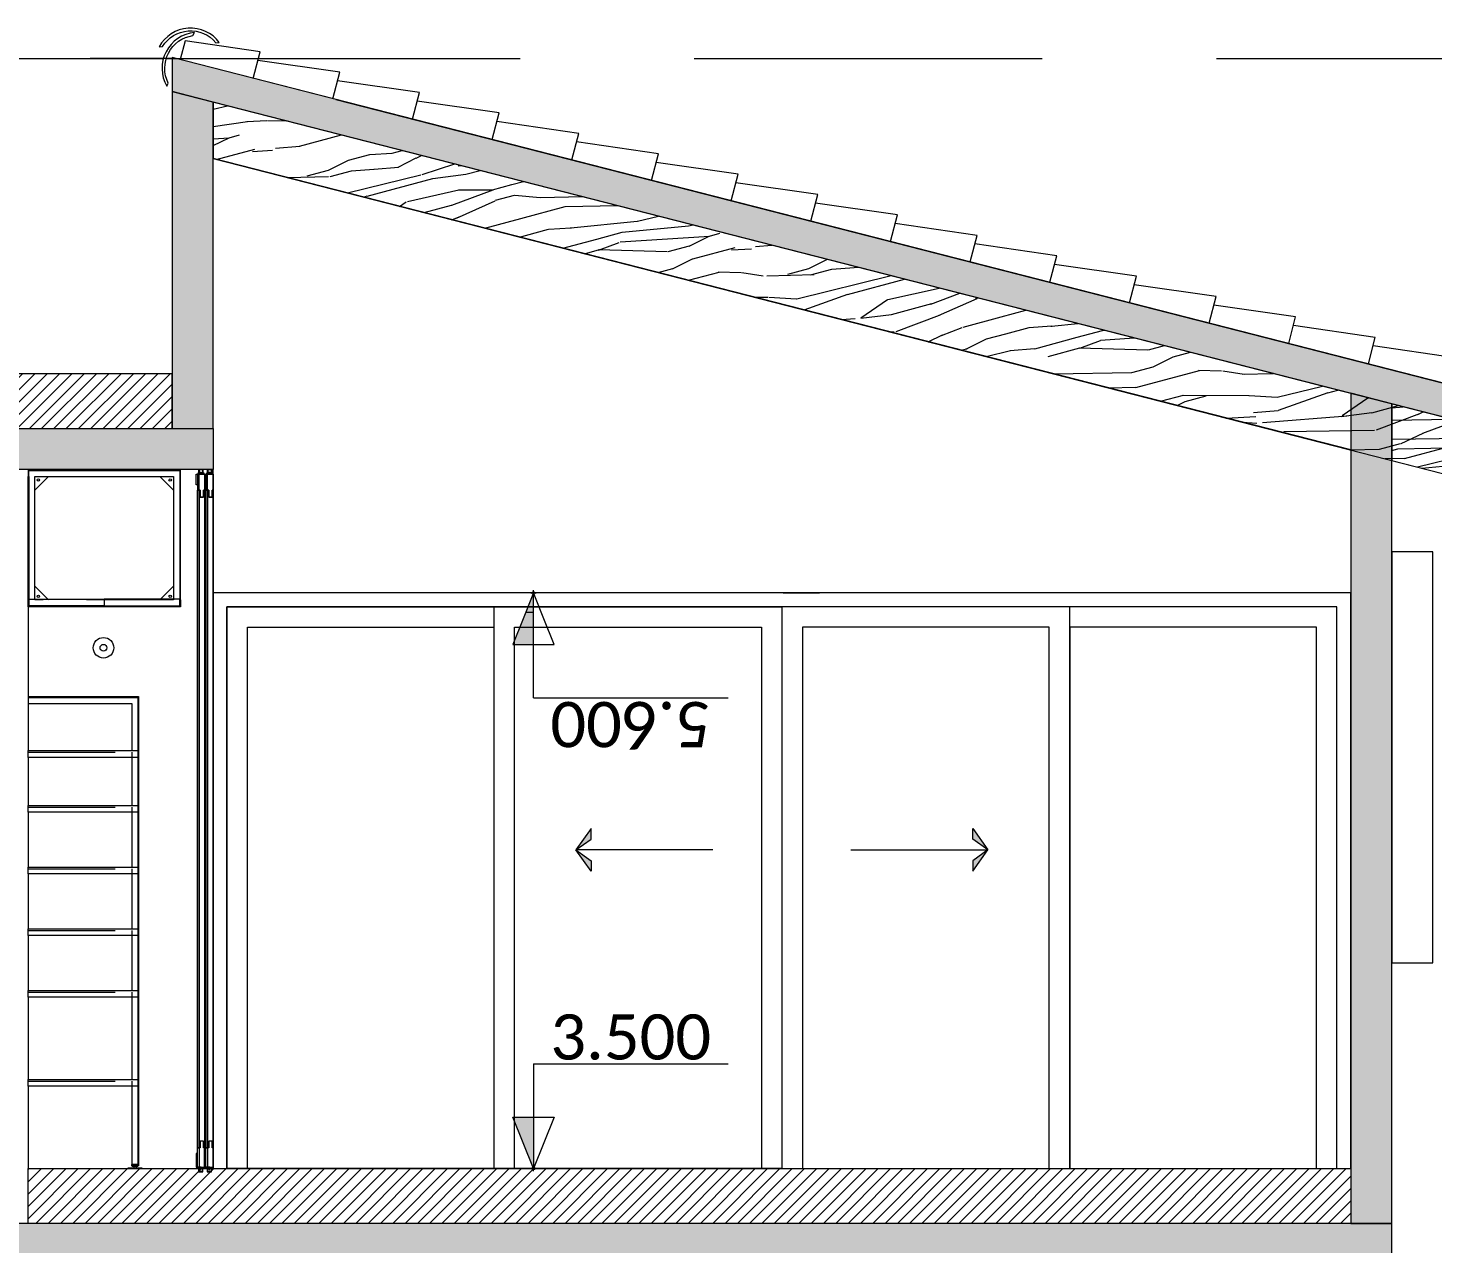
# Model space of a CAD drawing. Header units: metres. Extents: x -197 to 1099, y -24 to 14.
# Drawn here: x 33.51 to 38.64, y 3.23 to 7.66 of the extents above; entities that cross this region are included whole.
import ezdxf
from ezdxf.enums import TextEntityAlignment as Align

# ---------------------------------------------------------------- set-up
doc = ezdxf.new("R2010")
doc.units = ezdxf.units.M
doc.header["$LTSCALE"] = 0.001
doc.header["$PDMODE"] = 34
doc.header["$PDSIZE"] = 0.01
doc.linetypes.add('HIDDEN2', pattern=[4.7625, 3.175, -1.5875])
doc.linetypes.add('HIDDENX2', pattern=[19.05, 12.7, -6.35])
doc.layers.get('0').update_dxf_attribs({"lineweight": 13, "true_color": 0x000000})
for name, color, linetype, lineweight, true_color in [('Jach-Anotaciones-CalidaddeLínea  0.13', 7, 'Continuous', 13, 0x000000), ('Jach-Anotaciones-Hatch-Lum100%', 7, 'Continuous', 13, 0x000000), ('Jach-Anotaciones-Hatch-Lum50%', 9, 'Continuous', 13, 0x808080), ('Jach-Anotaciones-LineasDetalle0.09mm', 7, 'Continuous', 15, 0x000000), ('Jach-Anotaciones-LineasDetalle0.15mm', 7, 'Continuous', 15, 0x000000), ('JACH-Anotaciones-Textos-Lum75% @ 0.075', 7, 'Continuous', 13, 0x404040), ('JACH-Arq-Lineas-Proyeccion', 250, 'HIDDENX2', 13, 0x333333), ('JACH-Arq-Lineas-Proyeccion Niveles cortes', 9, 'HIDDENX2', 13, 0x808080)]:
    doc.layers.add(name, color=color, linetype=linetype, lineweight=lineweight, true_color=true_color)
doc.layers.add('PDF_Geometry', color=7, linetype='Continuous', true_color=0x4b4b4b)
doc.styles.add('02a-Calibri-JACH(1.8mm)', font='calibri.ttf', dxfattribs={"height": 2.2})
pattern_1 = [(0, (-179.627, -0.012), (0, 6.985), [5.08, -1.905]), (90, (-179.627, -0.012), (-6.985, 4e-16), [5.08, -1.905])]
pattern_2 = [(0, (169.421, 45.032), (0, 6.985), [5.08, -1.905]), (90, (169.421, 45.032), (-6.985, 4e-16), [5.08, -1.905])]

# ---------------------------------------------------------------- blocks, each defined once
blk = doc.blocks.new('A$C51db089b')
at = {"layer": 'Jach-Anotaciones-Hatch-Lum50%', "lineweight": 0, "ltscale": 100}
h = blk.add_hatch(color=256, dxfattribs=at)
h.dxf.hatch_style = 1
h.paths.add_polyline_path([(0, 0.0776), (0.0554, 0.1173), (0.0554, 0.1552)])
h = blk.add_hatch(color=256, dxfattribs=at)
h.dxf.hatch_style = 1
h.paths.add_polyline_path([(0, 0.0776), (0.0554, 0.038), (0.0554, 0)])
at = {"lineweight": 0, "ltscale": 100}
for points in [[(0, 0.0776), (0.0554, 0.1173), (0.0554, 0.1552)], [(0, 0.0776), (0.0554, 0.038), (0.0554, 0)]]:
    blk.add_lwpolyline(points, close=True, dxfattribs=at)
blk.add_lwpolyline([(0.5, 0.0776), (0, 0.0776)], dxfattribs=at)
blk = doc.blocks.new('*U652')
at = {"lineweight": 0, "ltscale": 100}
h = blk.add_hatch(dxfattribs=at)
h.set_pattern_fill('ANGLE', color=256)
h.set_pattern_definition(pattern_2)
h.paths.add_polyline_path([(0, 2.5), (0, 0), (1, 2.5)])
h = blk.add_hatch(color=256, dxfattribs=at)
h.dxf.hatch_style = 1
h.paths.add_polyline_path([(0, 2.5), (0, 0), (1, 2.5)])
for points in [[(0, 5.099), (-9.466, 5.099)], [(0, 5.099), (0, 1.25)]]:
    blk.add_lwpolyline(points, dxfattribs=at)
for points in [[(0, 0), (1, 2.5), (-1, 2.5)], [(0, 2.5), (0, 0), (1, 2.5)]]:
    blk.add_lwpolyline(points, close=True, dxfattribs=at)
blk.add_point((0, 0), dxfattribs=at)
at = {"lineweight": 0, "ltscale": 100, "style": '02a-Calibri-JACH(1.8mm)'}
blk.add_attdef('ALT', text='', height=2.2, dxfattribs=at).set_placement((-4.733, 6.401), align=Align.MIDDLE_CENTER)
blk = doc.blocks.new('*U458')
at = {"lineweight": 0, "ltscale": 100}
h = blk.add_hatch(dxfattribs=at)
h.set_pattern_fill('ANGLE', color=256)
h.set_pattern_definition(pattern_2)
h.paths.add_polyline_path([(0, 2.5), (0, 0), (1, 2.5)])
h = blk.add_hatch(color=256, dxfattribs=at)
h.dxf.hatch_style = 1
h.paths.add_polyline_path([(0, 2.5), (0, 0), (1, 2.5)])
for points in [[(0, 5.099), (-9.466, 5.099)], [(0, 5.099), (0, 1.25)]]:
    blk.add_lwpolyline(points, dxfattribs=at)
for points in [[(0, 0), (1, 2.5), (-1, 2.5)], [(0, 2.5), (0, 0), (1, 2.5)]]:
    blk.add_lwpolyline(points, close=True, dxfattribs=at)
blk.add_point((0, 0), dxfattribs=at)
at = {"lineweight": 0, "ltscale": 100, "style": '02a-Calibri-JACH(1.8mm)'}
blk.add_attdef('ALT', text='', height=2.2, dxfattribs=at).set_placement((-4.733, 6.401), align=Align.MIDDLE_CENTER)

msp = doc.modelspace()

# ---------------------------------------------------------------- hatches: boundary and pattern name
at = {"layer": 'Jach-Anotaciones-Hatch-Lum100%', "ltscale": 100}
h = msp.add_hatch(color=256, dxfattribs=at)
h.dxf.hatch_style = 1
h.paths.add_polyline_path([(34.03958, 7.55366), (34.03958, 7.42978), (39.489, 6.03422), (39.51877, 6.15047)])
h = msp.add_hatch(color=256, dxfattribs=at)
h.dxf.hatch_style = 1
h.paths.add_polyline_path([(34.18958, 7.39137), (34.03958, 7.42978), (34.03958, 6.20007), (34.18958, 6.20007)])
h = msp.add_hatch(color=256, dxfattribs=at)
h.dxf.hatch_style = 1
h.paths.add_polyline_path([(38.48958, 6.29016), (38.33958, 6.32858), (38.33958, 3.3), (38.48958, 3.3)])
h = msp.add_hatch(color=256, dxfattribs=at)
h.dxf.hatch_style = 1
h.paths.add_polyline_path([(31.33958, 6.20007), (34.18958, 6.20007), (34.18958, 6.05), (31.33958, 6.05)])
h = msp.add_hatch(color=256, dxfattribs=at)
h.dxf.hatch_style = 1
h.paths.add_polyline_path([(31.33958, 3.15), (38.48958, 3.15), (38.48958, 3.3), (31.33958, 3.3)])
at = {"layer": 'Jach-Anotaciones-Hatch-Lum50%', "ltscale": 100}
h = msp.add_hatch(dxfattribs=at)
h.set_pattern_fill('WOOD_01', color=256, scale=0.8, angle=15, pattern_type=2)
h.set_pattern_definition([(15, (-258.1519, 0.9002), (-0.2070552, 0.7727407), [0.16, -0.64]), (23.9726, (-258.03234, 0.485005), (4.4293892444, 2.015070249), [0.1538832, -15.2344232]), (20.7105, (-258.05249, 0.5293), (6.747613848, 2.636226623), [0.1607984, -7.8791008]), (359.5779, (-258.11461, 0.76112), (9.1213099867, -0.040604702), [0.2406656, -23.8259016]), (8.6599, (-258.16748, 1.02027), (0.772740482, 0.20705688), [0.1448864, -7.0994208]), (0.0686, (-258.02628, 0.586016), (3.298017536, 0.055481542), [0.1241936, -12.2951456]), (3.6901, (-258.41683, 0.96174), (0.77274081, 0.20705558), [0.3263376, -3.7528776]), (20.7105, (-258.01371, 0.41546), (6.747613848, 2.636226623), [0.0803992, -7.9595]), (15, (-258.1084, 0.7379), (-0.2070552, 0.7727407), [0.08, -0.72]), (15, (-258.2878, 0.78926), (-0.2070552, 0.7727407), [0.24, -0.56]), (26.3099, (-258.1643, 0.94658), (2.88390776, 1.60095958), [0.081584, -3.9976312]), (17.7263, (-258.164966, 0.63996), (15.247759037, 4.9138423665), [0.1681904, -16.6508464]), (7.4054, (-258.120117, 0.62713), (6.388979107, 0.883706079), [0.1210616, -11.9851336]), (15, (-258.0801, 0.3231), (-0.2070552, 0.7727407), [0.16, -0.64]), (13.8309, (-258.146995, 0.263793), (0.7727406436, 0.2070558675), [0.3920816, -38.81608]), (15, (-258.3023, 0.84335), (-0.2070552, 0.7727407), [0.08, -0.72]), (15, (-258.2416, 0.9259), (-0.2070552, 0.7727407), [0.08, -0.72]), (15, (-258.60794, 0.90224), (-0.2070552, 0.7727407), [0.12, -0.68]), (5.5377, (-258.40966, 0.99679), (0.77274064, 0.20705555), [0.2433104, -4.6228992]), (15, (-258.6569, 0.9305), (-0.2070552, 0.7727407), [0.16, -0.64]), (15, (-258.5556, 0.2123), (-0.2070552, 0.7727407), [0.088, -0.712]), (15, (-258.17184, 0.3565), (-0.2070552, 0.7727407), [0.08, -0.72]), (15, (-258.57215, 0.2741), (-0.2070552, 0.7727407), [0.168, -0.632]), (20.4403, (-258.190476, 0.42607), (7.5203522234, 2.843288929), [0.16876, -16.7072576]), (15, (-258.1993, 0.48996), (-0.2070552, 0.7727407), [0.152, -0.648]), (15, (-258.6053, 0.39774), (-0.2070552, 0.7727407), [0.088, -0.712]), (13.8309, (-258.54568, 0.54623), (0.7727406436, 0.2070558675), [0.3920816, -38.81608]), (15, (-258.4948, 0.6344), (-0.2070552, 0.7727407), [0.08, -0.72]), (15, (-258.57825, 0.6369), (-0.2070552, 0.7727407), [0.08, -0.72]), (15, (-258.26916, 0.7197), (-0.2070552, 0.7727407), [0.16, -0.64]), (15, (-258.42785, 0.69375), (-0.2070552, 0.7727407), [0.08, -0.72]), (15, (-258.60724, 0.7451), (-0.2070552, 0.7727407), [0.16, -0.64]), (34.6538, (-258.31164, 0.476425), (7.671927645, 5.368566101), [0.1189288, -11.7739248]), (26.3099, (-258.50098, 0.6576), (2.88390776, 1.60095958), [0.081584, -3.9976312]), (26.3099, (-258.18153, 0.70178), (2.88390776, 1.60095958), [0.081584, -3.9976312]), (20.7105, (-258.49203, 0.9333), (6.747613848, 2.636226623), [0.0803992, -7.9595]), (4.6952, (-258.74608, 0.92321), (4.843498086, 0.469594849), [0.0894424, -8.854828]), (3.6901, (-258.47058, 0.23506), (0.77274081, 0.20705558), [0.081584, -3.9976312]), (105, (-258.3892, 0.2403), (-0.7727407, -0.2070552), [0, -0.8]), (1.6076, (-258.667396, 0.629566), (13.9648060473, 0.428999959), [0.172696, -17.0969232]), (26.3099, (-258.22501, 0.86405), (2.88390776, 1.60095958), [0.081584, -3.9976312]), (25.3048, (-258.09457, 0.37723), (3.656648724, 1.80801374), [0.0894424, -8.854828]), (3.6901, (-258.4175, 0.65512), (0.77274081, 0.20705558), [0.081584, -3.9976312]), (3.6901, (-258.35057, 0.71446), (0.77274081, 0.20705558), [0.081584, -3.9976312]), (356.5651, (-258.6467, 0.5523), (0.77274026, 0.2070561), [0.1011928, -2.4286288]), (0.9638, (-258.63209, 0.8378), (0.7727401, 0.20705612), [0.3298488, -2.9686352]), (358.3008, (-258.49203, 0.9333), (5.823293769, -0.096089835), [0.2505672, -8.101676]), (15, (-258.5024, 0.97194), (-0.2070552, 0.7727407), [0.096, -0.704]), (0.9638, (-258.40988, 0.31759), (0.7727401, 0.20705612), [0.3298488, -2.9686352]), (0.9638, (-258.50164, 0.35097), (0.7727401, 0.20705612), [0.3298488, -2.9686352]), (0.9638, (-258.52028, 0.42052), (0.7727401, 0.20705612), [0.3298488, -2.9686352]), (4.6952, (-258.696384, 0.73775), (4.843498086, 0.469594849), [0.0894424, -8.854828]), (0.9638, (-258.4527, 0.78648), (0.7727401, 0.20705612), [0.164924, -3.13356]), (4.6952, (-258.630126, 0.49047), (4.843498086, 0.469594849), [0.0894424, -8.854828]), (12.6141, (-258.213807, 0.54405), (0.7727403653, 0.2070561726), [0.1921664, -19.024492]), (4.6952, (-258.33608, 0.66037), (4.843498086, 0.469594849), [0.0894424, -8.854828]), (27.5288, (-258.24694, 0.66769), (2.883907922, 1.600961166), [0.073756, -7.3018792]), (4.5626, (-258.619773, 0.451836), (8.9142544634, 0.7321375347), [0.3091152, -30.602364]), (6.8699, (-258.31164, 0.47643), (0.772740295, 0.207054938), [0.1131368, -5.5437168]), (19.7636, (-258.540983, 0.497794), (8.293093767, 3.05034164), [0.1926656, -9.4406096]), (15, (-258.3597, 0.56294), (-0.2070552, 0.7727407), [0.248, -0.552]), (359.7449, (-258.7233, 0.838206), (3.29801731, 0.05548152), [0.0912144, -9.0301888]), (5.5377, (-258.38917, 0.24031), (0.77274064, 0.20705555), [0.2433104, -4.6228992]), (355.0169, (-258.59493, 0.35911), (2.525276987, -0.151574455), [0.0936376, -9.2701216]), (15, (-258.0912, 0.9827), (-0.2070552, 0.7727407), [0.04, -0.76]), (15, (-258.0001, 0.6427), (-0.2070552, 0.7727407), [0.08, -0.72]), (26.3099, (-257.92553, 0.36455), (2.88390776, 1.60095958), [0.081584, -3.9976312]), (15, (-257.9385, 0.4439), (-0.2070552, 0.7727407), [0.144, -0.656]), (358.3008, (-258.05597, 0.85137), (5.823293769, -0.096089835), [0.0835224, -8.2687208]), (3.0207, (-258.00476, 0.691168), (15.5105204897, 0.8422385173), [0.1472056, -26.8405152]), (105, (-257.9255, 0.36455), (-0.7727407, -0.2070552), [0, -0.8]), (15, (-257.8524, 0.4007), (-0.2070552, 0.7727407), [0.072, -0.728]), (15, (-257.8917, 0.5475), (-0.2070552, 0.7727407), [0.072, -0.728]), (15, (-257.9021, 0.5862), (-0.2070552, 0.7727407), [0.072, -0.728]), (351.0376, (-257.972484, 0.8489), (6.030347593, -0.86882501), [0.0787912, -7.8002896]), (3.5163, (-257.997331, 0.941625), (4.0707907198, 0.2624153776), [0.0734704, -52.17242]), (356.5651, (-257.9228, 0.66344), (0.77274026, 0.2070561), [0.0758944, -2.4539264]), (2.4712, (-258.02425, 1.04208), (4.070758707, 0.262535892), [0.073756, -7.3018792])])
h.paths.add_polyline_path([(34.18958, 7.18492), (39.01173, 5.95), (39.39005, 5.95), (39.41634, 6.05283), (34.18958, 7.39137)])
h = msp.add_hatch(dxfattribs=at)
h.set_pattern_fill('ANSI31', color=256, scale=0.01)
h.set_pattern_definition([(45, (-143.794692, 0.05), (-0.0224506403, 0.0224506403), [])])
h.paths.add_polyline_path([(31.48958, 6.20013), (34.03958, 6.20013), (34.03958, 6.4), (31.48958, 6.4)])
h = msp.add_hatch(dxfattribs=at)
h.set_pattern_fill('WOOD_01', color=256, scale=0.8, angle=15, pattern_type=2)
h.set_pattern_definition([(15, (-248.7259, 0.9002), (-0.2070552, 0.7727407), [0.16, -0.64]), (23.9726, (-248.60636, 0.485005), (4.4293892444, 2.015070249), [0.1538832, -15.2344232]), (20.7105, (-248.62651, 0.5293), (6.747613848, 2.636226623), [0.1607984, -7.8791008]), (359.5779, (-248.688628, 0.76112), (9.1213099867, -0.040604702), [0.2406656, -23.8259016]), (8.6599, (-248.7415, 1.02027), (0.772740482, 0.20705688), [0.1448864, -7.0994208]), (0.0686, (-248.600297, 0.586016), (3.298017536, 0.055481542), [0.1241936, -12.2951456]), (3.6901, (-248.99085, 0.96174), (0.77274081, 0.20705558), [0.3263376, -3.7528776]), (20.7105, (-248.587725, 0.41546), (6.747613848, 2.636226623), [0.0803992, -7.9595]), (15, (-248.6824, 0.7379), (-0.2070552, 0.7727407), [0.08, -0.72]), (15, (-248.8618, 0.78926), (-0.2070552, 0.7727407), [0.24, -0.56]), (26.3099, (-248.73832, 0.94658), (2.88390776, 1.60095958), [0.081584, -3.9976312]), (17.7263, (-248.738984, 0.63996), (15.247759037, 4.9138423665), [0.1681904, -16.6508464]), (7.4054, (-248.694136, 0.62713), (6.388979107, 0.883706079), [0.1210616, -11.9851336]), (15, (-248.6541, 0.3231), (-0.2070552, 0.7727407), [0.16, -0.64]), (13.8309, (-248.721013, 0.263793), (0.7727406436, 0.2070558675), [0.3920816, -38.81608]), (15, (-248.8763, 0.84335), (-0.2070552, 0.7727407), [0.08, -0.72]), (15, (-248.8156, 0.9259), (-0.2070552, 0.7727407), [0.08, -0.72]), (15, (-249.182, 0.90224), (-0.2070552, 0.7727407), [0.12, -0.68]), (5.5377, (-248.98368, 0.99679), (0.77274064, 0.20705555), [0.2433104, -4.6228992]), (15, (-249.23095, 0.9305), (-0.2070552, 0.7727407), [0.16, -0.64]), (15, (-249.1296, 0.2123), (-0.2070552, 0.7727407), [0.088, -0.712]), (15, (-248.74586, 0.3565), (-0.2070552, 0.7727407), [0.08, -0.72]), (15, (-249.1462, 0.2741), (-0.2070552, 0.7727407), [0.168, -0.632]), (20.4403, (-248.764495, 0.42607), (7.5203522234, 2.843288929), [0.16876, -16.7072576]), (15, (-248.7733, 0.48996), (-0.2070552, 0.7727407), [0.152, -0.648]), (15, (-249.1793, 0.39774), (-0.2070552, 0.7727407), [0.088, -0.712]), (13.8309, (-249.119698, 0.54623), (0.7727406436, 0.2070558675), [0.3920816, -38.81608]), (15, (-249.0688, 0.6344), (-0.2070552, 0.7727407), [0.08, -0.72]), (15, (-249.1523, 0.6369), (-0.2070552, 0.7727407), [0.08, -0.72]), (15, (-248.8432, 0.7197), (-0.2070552, 0.7727407), [0.16, -0.64]), (15, (-249.0019, 0.69375), (-0.2070552, 0.7727407), [0.08, -0.72]), (15, (-249.18126, 0.7451), (-0.2070552, 0.7727407), [0.16, -0.64]), (34.6538, (-248.885656, 0.476425), (7.671927645, 5.368566101), [0.1189288, -11.7739248]), (26.3099, (-249.075, 0.6576), (2.88390776, 1.60095958), [0.081584, -3.9976312]), (26.3099, (-248.75555, 0.70178), (2.88390776, 1.60095958), [0.081584, -3.9976312]), (20.7105, (-249.06605, 0.9333), (6.747613848, 2.636226623), [0.0803992, -7.9595]), (4.6952, (-249.320095, 0.92321), (4.843498086, 0.469594849), [0.0894424, -8.854828]), (3.6901, (-249.0446, 0.23506), (0.77274081, 0.20705558), [0.081584, -3.9976312]), (105, (-248.9632, 0.2403), (-0.7727407, -0.2070552), [0, -0.8]), (1.6076, (-249.241414, 0.629566), (13.9648060473, 0.428999959), [0.172696, -17.0969232]), (26.3099, (-248.79903, 0.86405), (2.88390776, 1.60095958), [0.081584, -3.9976312]), (25.3048, (-248.668586, 0.37723), (3.656648724, 1.80801374), [0.0894424, -8.854828]), (3.6901, (-248.99151, 0.65512), (0.77274081, 0.20705558), [0.081584, -3.9976312]), (3.6901, (-248.92459, 0.71446), (0.77274081, 0.20705558), [0.081584, -3.9976312]), (356.5651, (-249.2207, 0.5523), (0.77274026, 0.2070561), [0.1011928, -2.4286288]), (0.9638, (-249.2061, 0.8378), (0.7727401, 0.20705612), [0.3298488, -2.9686352]), (358.3008, (-249.06605, 0.9333), (5.823293769, -0.096089835), [0.2505672, -8.101676]), (15, (-249.0764, 0.97194), (-0.2070552, 0.7727407), [0.096, -0.704]), (0.9638, (-248.9839, 0.31759), (0.7727401, 0.20705612), [0.3298488, -2.9686352]), (0.9638, (-249.07566, 0.35097), (0.7727401, 0.20705612), [0.3298488, -2.9686352]), (0.9638, (-249.0943, 0.42052), (0.7727401, 0.20705612), [0.3298488, -2.9686352]), (4.6952, (-249.2704, 0.73775), (4.843498086, 0.469594849), [0.0894424, -8.854828]), (0.9638, (-249.02671, 0.78648), (0.7727401, 0.20705612), [0.164924, -3.13356]), (4.6952, (-249.204145, 0.49047), (4.843498086, 0.469594849), [0.0894424, -8.854828]), (12.6141, (-248.787826, 0.54405), (0.7727403653, 0.2070561726), [0.1921664, -19.024492]), (4.6952, (-248.9101, 0.66037), (4.843498086, 0.469594849), [0.0894424, -8.854828]), (27.5288, (-248.820954, 0.66769), (2.883907922, 1.600961166), [0.073756, -7.3018792]), (4.5626, (-249.193792, 0.451836), (8.9142544634, 0.7321375347), [0.3091152, -30.602364]), (6.8699, (-248.88566, 0.47643), (0.772740295, 0.207054938), [0.1131368, -5.5437168]), (19.7636, (-249.115, 0.497794), (8.293093767, 3.05034164), [0.1926656, -9.4406096]), (15, (-248.9337, 0.56294), (-0.2070552, 0.7727407), [0.248, -0.552]), (359.7449, (-249.29732, 0.838206), (3.29801731, 0.05548152), [0.0912144, -9.0301888]), (5.5377, (-248.96319, 0.24031), (0.77274064, 0.20705555), [0.2433104, -4.6228992]), (355.0169, (-249.168945, 0.35911), (2.525276987, -0.151574455), [0.0936376, -9.2701216]), (15, (-248.6652, 0.9827), (-0.2070552, 0.7727407), [0.04, -0.76]), (15, (-248.5741, 0.6427), (-0.2070552, 0.7727407), [0.08, -0.72]), (26.3099, (-248.49954, 0.36455), (2.88390776, 1.60095958), [0.081584, -3.9976312]), (15, (-248.5125, 0.4439), (-0.2070552, 0.7727407), [0.144, -0.656]), (358.3008, (-248.62999, 0.85137), (5.823293769, -0.096089835), [0.0835224, -8.2687208]), (3.0207, (-248.57878, 0.691168), (15.5105204897, 0.8422385173), [0.1472056, -26.8405152]), (105, (-248.49954, 0.36455), (-0.7727407, -0.2070552), [0, -0.8]), (15, (-248.4264, 0.4007), (-0.2070552, 0.7727407), [0.072, -0.728]), (15, (-248.46575, 0.5475), (-0.2070552, 0.7727407), [0.072, -0.728]), (15, (-248.4761, 0.5862), (-0.2070552, 0.7727407), [0.072, -0.728]), (351.0376, (-248.5465, 0.8489), (6.030347593, -0.86882501), [0.0787912, -7.8002896]), (3.5163, (-248.571349, 0.941625), (4.0707907198, 0.2624153776), [0.0734704, -52.17242]), (356.5651, (-248.4968, 0.66344), (0.77274026, 0.2070561), [0.0758944, -2.4539264]), (2.4712, (-248.59827, 1.04208), (4.070758707, 0.262535892), [0.073756, -7.3018792])])
h.paths.add_polyline_path([(38.48958, 6.08372), (39.01173, 5.95), (39.39005, 5.95), (39.41638, 6.05283), (38.48958, 6.29017)])
h = msp.add_hatch(dxfattribs=at)
h.set_pattern_fill('ANSI31', color=256, scale=0.01)
h.set_pattern_definition([(45, (-143.794692, 0), (-0.0224506403, 0.0224506403), [])])
h.paths.add_polyline_path([(33.51458, 3.5), (38.33958, 3.5), (38.33958, 3.3), (33.51458, 3.3)])
at = {"layer": 'JACH-Arq-Lineas-Proyeccion', "ltscale": 100}
h = msp.add_hatch(dxfattribs=at)
h.set_pattern_fill('ANGLE', color=256)
h.set_pattern_definition([(0, (-179.627, 0), (0, 6.985), [5.08, -1.905]), (90, (-179.627, 0), (-6.985, 4e-16), [5.08, -1.905])])
h.paths.add_polyline_path([(33.51459, 6.025), (33.51759, 6.025), (33.51759, 6.047), (34.06759, 6.047), (34.06759, 6.025), (34.07059, 6.025), (34.07059, 6.05), (33.51459, 6.05)])
h = msp.add_hatch(dxfattribs=at)
h.set_pattern_fill('ANGLE', color=256)
h.set_pattern_definition(pattern_1)
h.paths.add_polyline_path([(34.15158, 6.038), (34.15158, 6.049), (34.13858, 6.049), (34.13858, 6.038), (34.14258, 6.038), (34.14258, 6.035), (34.13458, 6.035), (34.13458, 6.038), (34.13758, 6.038), (34.13758, 6.05), (34.15258, 6.05), (34.15258, 6.038), (34.15558, 6.038), (34.15558, 6.035), (34.14758, 6.035), (34.14758, 6.038)])
h = msp.add_hatch(dxfattribs=at)
h.set_pattern_fill('ANGLE', color=256)
h.set_pattern_definition(pattern_1)
h.paths.add_polyline_path([(34.18308, 6.038), (34.18308, 6.049), (34.17008, 6.049), (34.17008, 6.038), (34.17408, 6.038), (34.17408, 6.035), (34.16608, 6.035), (34.16608, 6.038), (34.16908, 6.038), (34.16908, 6.05), (34.18408, 6.05), (34.18408, 6.038), (34.18708, 6.038), (34.18708, 6.035), (34.17908, 6.035), (34.17908, 6.038)])
h = msp.add_hatch(dxfattribs=at)
h.set_pattern_fill('ANGLE', color=256)
h.set_pattern_definition(pattern_1)
h.paths.add_polyline_path([(34.14258, 6.04116), (34.14758, 6.04116), (34.14758, 6.033), (34.14258, 6.033)])
h = msp.add_hatch(dxfattribs=at)
h.set_pattern_fill('ANGLE', color=256)
h.set_pattern_definition(pattern_1)
h.paths.add_polyline_path([(34.17408, 6.04116), (34.17908, 6.04116), (34.17908, 6.033), (34.17408, 6.033)])

# ---------------------------------------------------------------- linework, layer by layer
at = {"layer": 'Jach-Anotaciones-CalidaddeLínea  0.13', "ltscale": 100}
for points in [[(34.20008, 7.60781), (34.21216, 7.60866, 0.5454545), (33.9927, 7.59318), (34.00478, 7.59403, -0.5107539)], [(34.11618, 7.634), (34.12175, 7.64475, 0.5454545), (34.02053, 7.44941), (34.0261, 7.46016, -0.5107539)]]:
    msp.add_lwpolyline(points, format="xyb", close=True, dxfattribs=at)
for points in [[(34.08722, 7.61405), (34.06977, 7.54593)], [(34.33602, 7.47774), (34.36083, 7.57461), (34.08722, 7.61405)], [(18.97958, 7.55), (34.0081, 7.55)], [(34.01853, 7.55), (34.03958, 7.55)], [(34.60984, 7.40762), (34.03958, 7.55366), (34.03958, 6.4)], [(34.62664, 7.40331), (34.65145, 7.50019), (34.35279, 7.54323)], [(34.91726, 7.32889), (34.94207, 7.42576), (34.64341, 7.46881)], [(34.63776, 7.40047), (39.51877, 6.15047)], [(35.20788, 7.25446), (35.23269, 7.35133), (34.93404, 7.39438)], [(35.49851, 7.18003), (35.52331, 7.27691), (35.22466, 7.31995)], [(35.78913, 7.10561), (35.81394, 7.20248), (35.51528, 7.24553)], [(38.33958, 6.12212), (34.18958, 7.18492)], [(36.07975, 7.03118), (36.10456, 7.12806), (35.8059, 7.1711)], [(36.37037, 6.95675), (36.39518, 7.05363), (36.09652, 7.09667)], [(36.66099, 6.88233), (36.6858, 6.9792), (36.38714, 7.02225)], [(36.95161, 6.8079), (36.97642, 6.90478), (36.67776, 6.94782)], [(37.24223, 6.73348), (37.26704, 6.83035), (36.96838, 6.87339)], [(37.53285, 6.65905), (37.55766, 6.75592), (37.259, 6.79897)], [(37.82348, 6.58462), (37.84828, 6.6815), (37.54963, 6.72454)], [(38.1141, 6.5102), (38.13891, 6.60707), (37.84025, 6.65011)], [(38.40472, 6.43577), (38.42953, 6.53264), (38.13087, 6.57569)], [(38.69534, 6.36134), (38.72015, 6.45822), (38.42149, 6.50126)]]:
    msp.add_lwpolyline(points, dxfattribs=at)
for points in [[(34.03958, 7.55366), (34.03958, 7.42978), (39.489, 6.03422), (39.51877, 6.15047)], [(34.18958, 7.39137), (34.03958, 7.42978), (34.03958, 6.20007), (34.18958, 6.20007)], [(34.18958, 7.18492), (39.01173, 5.95), (39.39005, 5.95), (39.41634, 6.05283), (34.18958, 7.39137)], [(31.48958, 6.20013), (34.03958, 6.20013), (34.03958, 6.4), (31.48958, 6.4)], [(38.48958, 6.29016), (38.33958, 6.32858), (38.33958, 3.3), (38.48958, 3.3)], [(38.48958, 6.08372), (39.01173, 5.95), (39.39005, 5.95), (39.41638, 6.05283), (38.48958, 6.29017)], [(31.33958, 6.20007), (34.18958, 6.20007), (34.18958, 6.05), (31.33958, 6.05)], [(38.48958, 4.25), (38.63958, 4.25), (38.63958, 5.75), (38.48958, 5.75)], [(33.51458, 3.5), (38.33958, 3.5), (38.33958, 3.3), (33.51458, 3.3)], [(31.33958, 3.15), (38.48958, 3.15), (38.48958, 3.3), (31.33958, 3.3)]]:
    msp.add_lwpolyline(points, close=True, dxfattribs=at)
at = {"layer": 'Jach-Anotaciones-LineasDetalle0.09mm', "ltscale": 100}
for points in [[(33.51459, 3.5), (34.18958, 3.5), (34.18958, 6.05), (33.51459, 6.05)], [(33.51459, 6.025), (33.51759, 6.025), (33.51759, 6.047), (34.06759, 6.047), (34.06759, 6.025), (34.07059, 6.025), (34.07059, 6.05), (33.51459, 6.05)], [(34.15158, 6.038), (34.15158, 6.049), (34.13858, 6.049), (34.13858, 6.038), (34.14258, 6.038), (34.14258, 6.035), (34.13458, 6.035), (34.13458, 6.038), (34.13758, 6.038), (34.13758, 6.05), (34.15258, 6.05), (34.15258, 6.038), (34.15558, 6.038), (34.15558, 6.035), (34.14758, 6.035), (34.14758, 6.038)], [(34.18308, 6.038), (34.18308, 6.049), (34.17008, 6.049), (34.17008, 6.038), (34.17408, 6.038), (34.17408, 6.035), (34.16608, 6.035), (34.16608, 6.038), (34.16908, 6.038), (34.16908, 6.05), (34.18408, 6.05), (34.18408, 6.038), (34.18708, 6.038), (34.18708, 6.035), (34.17908, 6.035), (34.17908, 6.038)], [(33.51459, 6.025), (33.51759, 6.025), (33.51759, 5.575), (33.51459, 5.575)], [(34.07059, 6.025), (34.06759, 6.025), (34.06759, 5.575), (34.07059, 5.575)], [(34.12808, 6.033), (34.13258, 6.033), (34.13258, 5.995), (34.12808, 5.995)], [(34.13258, 5.975), (34.13858, 5.975), (34.13858, 6.033), (34.13258, 6.033)], [(34.14258, 5.975), (34.13858, 5.975), (34.13858, 6.033), (34.15858, 6.033), (34.15858, 5.975), (34.15458, 5.975), (34.15458, 5.95), (34.14258, 5.95)], [(34.14258, 6.04116), (34.14758, 6.04116), (34.14758, 6.033), (34.14258, 6.033)], [(34.15908, 6.033), (34.16358, 6.033), (34.16358, 5.995), (34.15908, 5.995)], [(34.16358, 5.975), (34.16958, 5.975), (34.16958, 6.033), (34.16358, 6.033)], [(34.17358, 5.975), (34.16958, 5.975), (34.16958, 6.033), (34.18958, 6.033), (34.18958, 5.975), (34.18558, 5.975), (34.18558, 5.95), (34.17358, 5.95)], [(34.17408, 6.04116), (34.17908, 6.04116), (34.17908, 6.033), (34.17408, 6.033)], [(34.13258, 5.975), (34.13858, 5.975), (34.13858, 3.575), (34.13258, 3.575)], [(34.15458, 5.975), (34.15858, 5.975), (34.15858, 3.575), (34.15458, 3.575), (34.15458, 3.6), (34.14258, 3.6), (34.14258, 3.575), (34.13858, 3.575), (34.13858, 5.975), (34.14258, 5.975), (34.14258, 5.95), (34.15458, 5.95)], [(34.16358, 5.975), (34.16958, 5.975), (34.16958, 3.575), (34.16358, 3.575)], [(34.18558, 5.975), (34.18958, 5.975), (34.18958, 3.575), (34.18558, 3.575), (34.18558, 3.6), (34.17358, 3.6), (34.17358, 3.575), (34.16958, 3.575), (34.16958, 5.975), (34.17358, 5.975), (34.17358, 5.95), (34.18558, 5.95)], [(34.18958, 3.5), (38.33958, 3.5), (38.33958, 5.6), (34.18958, 5.6)], [(33.51459, 5.575), (33.51759, 5.575), (33.51759, 5.553), (34.06759, 5.553), (34.06759, 5.575), (34.07059, 5.575), (34.07059, 5.55), (33.51459, 5.55)], [(33.79259, 5.553), (33.51759, 5.553), (33.51759, 5.578), (33.79259, 5.578)], [(33.79259, 5.553), (34.06759, 5.553), (34.06759, 5.575), (34.06459, 5.578), (33.79259, 5.578)], [(34.23958, 3.5), (38.28958, 3.5), (38.28958, 5.55), (34.23958, 5.55)], [(34.23958, 5.55), (35.28958, 5.55), (35.28958, 3.5), (34.23958, 3.5)], [(38.28958, 5.55), (37.23958, 5.55), (37.23958, 3.5), (38.28958, 3.5)], [(34.31458, 5.475), (35.21458, 5.475), (35.21458, 3.5), (34.31458, 3.5)], [(38.21458, 5.475), (37.31458, 5.475), (37.31458, 3.5), (38.21458, 3.5)], [(34.14258, 3.575), (34.13858, 3.575), (34.13858, 3.505), (34.15858, 3.505), (34.15858, 3.575), (34.15458, 3.575), (34.15458, 3.6), (34.14258, 3.6)], [(34.17358, 3.575), (34.16958, 3.575), (34.16958, 3.505), (34.18958, 3.505), (34.18958, 3.575), (34.18558, 3.575), (34.18558, 3.6), (34.17358, 3.6)], [(34.12808, 3.505), (34.13258, 3.505), (34.13258, 3.555), (34.12808, 3.555)], [(34.13258, 3.575), (34.13858, 3.575), (34.13858, 3.505), (34.13258, 3.505)], [(34.15908, 3.505), (34.16358, 3.505), (34.16358, 3.555), (34.15908, 3.555)], [(34.16358, 3.575), (34.16958, 3.575), (34.16958, 3.505), (34.16358, 3.505)], [(33.92951, 3.5), (33.87951, 3.5), (33.87951, 3.503), (33.92951, 3.503)], [(33.90959, 3.50993), (33.90059, 3.50993), (33.90059, 3.503), (33.90959, 3.503)], [(34.15058, 3.5), (34.15058, 3.489), (34.13758, 3.489), (34.13758, 3.5), (34.14158, 3.5), (34.14158, 3.503), (34.13358, 3.503), (34.13358, 3.5), (34.13658, 3.5), (34.13658, 3.488), (34.15158, 3.488), (34.15158, 3.5), (34.15458, 3.5), (34.15458, 3.503), (34.14658, 3.503), (34.14658, 3.5)], [(34.14158, 3.49684), (34.14658, 3.49684), (34.14658, 3.505), (34.14158, 3.505)], [(34.18208, 3.5), (34.18208, 3.489), (34.16908, 3.489), (34.16908, 3.5), (34.17308, 3.5), (34.17308, 3.503), (34.16508, 3.503), (34.16508, 3.5), (34.16808, 3.5), (34.16808, 3.488), (34.18308, 3.488), (34.18308, 3.5), (34.18608, 3.5), (34.18608, 3.503), (34.17808, 3.503), (34.17808, 3.5)], [(34.17308, 3.49684), (34.17808, 3.49684), (34.17808, 3.505), (34.17308, 3.505)]]:
    msp.add_lwpolyline(points, close=True, dxfattribs=at)
for points in [[(33.53959, 5.578), (33.53959, 6.025), (34.04559, 6.025), (34.04559, 5.578)], [(33.53959, 5.975), (33.58959, 6.025)], [(34.04559, 5.975), (33.99559, 6.025)], [(34.13558, 6.038), (34.13758, 6.038)], [(34.15258, 6.038), (34.15458, 6.038)], [(34.15258, 6.038), (34.15558, 6.038)], [(34.16608, 6.038), (34.16908, 6.038)], [(34.16708, 6.038), (34.16908, 6.038)], [(34.18408, 6.038), (34.18608, 6.038)], [(33.53959, 5.625), (33.58959, 5.575)], [(34.04559, 5.625), (33.99559, 5.575)], [(33.58739, 5.578), (33.79259, 5.578), (33.79259, 5.5754)], [(33.51459, 5.222), (33.91759, 5.222), (33.91759, 3.50993), (33.91459, 3.50993)], [(33.51459, 5.219), (33.91459, 5.219), (33.91459, 3.51293)], [(33.51459, 5.197), (33.89259, 5.197), (33.89259, 3.51187)], [(34.13458, 3.5), (34.13658, 3.5)], [(34.15158, 3.5), (34.15358, 3.5)], [(34.16608, 3.5), (34.16808, 3.5)], [(34.18308, 3.5), (34.18508, 3.5)]]:
    msp.add_lwpolyline(points, dxfattribs=at)
for centre, radius in [((33.55209, 6.0125), 0.0045), ((34.03309, 6.0125), 0.0045), ((33.55209, 5.5875), 0.0045), ((34.03309, 5.5875), 0.0045), ((33.78959, 5.4), 0.0375), ((33.78959, 5.4), 0.0125)]:
    msp.add_circle(centre, radius, dxfattribs=at)
at = {"layer": 'JACH-Arq-Lineas-Proyeccion', "ltscale": 100}
for points in [[(34.03958, 7.55), (33.74107, 7.55)], [(33.51759, 5.575), (33.51459, 5.575)], [(34.07059, 5.575), (34.06759, 5.575)]]:
    msp.add_lwpolyline(points, dxfattribs=at)
at = {"layer": 'JACH-Arq-Lineas-Proyeccion', "linetype": 'HIDDEN2', "ltscale": 100}
msp.add_lwpolyline([(34.04559, 5.578), (34.04559, 5.575), (33.53959, 5.575), (33.53959, 5.578)], dxfattribs=at)
at = {"layer": 'JACH-Arq-Lineas-Proyeccion Niveles cortes', "ltscale": 100}
for points in [[(34.03958, 7.55), (40.81453, 7.55)], [(36.26917, 5.6), (36.40204, 5.6)]]:
    msp.add_lwpolyline(points, dxfattribs=at)
at = {"layer": 'PDF_Geometry', "ltscale": 100}
msp.add_lwpolyline([(33.89259, 3.50993), (33.91459, 3.50993), (33.91459, 3.51293), (33.89259, 3.51293)], close=True, dxfattribs=at)

# ---------------------------------------------------------------- next in the draw order: wipeouts: each hides what was drawn before it
at = {"ltscale": 100}
for points in [[(35.21458, 5.55), (36.26458, 5.55), (36.26458, 3.5), (35.21458, 3.5)], [(33.51458, 5.025), (33.91458, 5.025), (33.91458, 5), (33.51458, 5)], [(33.5146, 4.825), (33.9146, 4.825), (33.9146, 4.8), (33.5146, 4.8)], [(33.51461, 4.6), (33.91461, 4.6), (33.91461, 4.575), (33.51461, 4.575)], [(33.51459, 4.37503), (33.91459, 4.37503), (33.91459, 4.35003), (33.51459, 4.35003)], [(33.51459, 4.15), (33.91459, 4.15), (33.91459, 4.125), (33.51459, 4.125)], [(33.51459, 3.825), (33.91459, 3.825), (33.91459, 3.8), (33.51459, 3.8)]]:
    msp.add_wipeout(points, dxfattribs=at).dxf.layer = 'Jach-Anotaciones-LineasDetalle0.09mm'

# ---------------------------------------------------------------- next in the draw order: linework, layer by layer
at = {"layer": 'Jach-Anotaciones-LineasDetalle0.09mm', "ltscale": 100}
for points in [[(35.21458, 5.55), (36.26458, 5.55), (36.26458, 3.5), (35.21458, 3.5)], [(35.28958, 5.475), (36.18958, 5.475), (36.18958, 3.5), (35.28958, 3.5)]]:
    msp.add_lwpolyline(points, close=True, dxfattribs=at)
at = {"layer": 'Jach-Anotaciones-LineasDetalle0.09mm', "linetype": 'HIDDEN2', "ltscale": 100}
for points in [[(33.51458, 5.019), (33.89258, 5.019), (33.89258, 5), (33.51458, 5)], [(33.5146, 4.819), (33.8926, 4.819), (33.8926, 4.8), (33.5146, 4.8)], [(33.51461, 4.594), (33.89261, 4.594), (33.89261, 4.575), (33.51461, 4.575)], [(33.51459, 4.36903), (33.89259, 4.36903), (33.89259, 4.35003), (33.51459, 4.35003)], [(33.51459, 4.144), (33.89259, 4.144), (33.89259, 4.125), (33.51459, 4.125)], [(33.51459, 3.819), (33.89259, 3.819), (33.89259, 3.8), (33.51459, 3.8)]]:
    msp.add_lwpolyline(points, close=True, dxfattribs=at)
at = {"layer": 'Jach-Anotaciones-LineasDetalle0.15mm', "ltscale": 100}
for points in [[(33.51458, 5.025), (33.91458, 5.025), (33.91458, 5), (33.51458, 5)], [(33.5146, 4.825), (33.9146, 4.825), (33.9146, 4.8), (33.5146, 4.8)], [(33.51461, 4.6), (33.91461, 4.6), (33.91461, 4.575), (33.51461, 4.575)], [(33.51459, 4.37503), (33.91459, 4.37503), (33.91459, 4.35003), (33.51459, 4.35003)], [(33.51459, 4.15), (33.91459, 4.15), (33.91459, 4.125), (33.51459, 4.125)], [(33.51459, 3.825), (33.91459, 3.825), (33.91459, 3.8), (33.51459, 3.8)]]:
    msp.add_lwpolyline(points, close=True, dxfattribs=at)

# ---------------------------------------------------------------- next in the draw order: block references
at = {"ltscale": 100}
msp.add_blockref('A$C51db089b', (35.51302, 4.58488), dxfattribs=at)
at = {"layer": 'JACH-Anotaciones-Textos-Lum75% @ 0.075', "ltscale": 100, "xscale": 0.075, "yscale": 0.075, "zscale": 0.075, "rotation": 180}
msp.add_blockref('*U458', (35.35818, 5.6), dxfattribs=at).add_auto_attribs({'ALT': '5.600'})
at = {"layer": 'JACH-Anotaciones-Textos-Lum75% @ 0.075', "ltscale": 100}
ref = msp.add_blockref('*U652', (35.35818, 3.5), dxfattribs=dict(at, xscale=-0.075, yscale=0.075, zscale=0.075))
ref.add_attrib('ALT', '3.500', dxfattribs={"layer": '0', "lineweight": 0, "ltscale": 100, "height": 0.165, "style": '02a-Calibri-JACH(1.8mm)'}).set_placement((35.71314, 3.98006), align=Align.MIDDLE_CENTER)

# ---------------------------------------------------------------- next in the draw order: wipeouts: each hides what was drawn before it
at = {"ltscale": 100}
msp.add_wipeout([(37.31458, 5.55), (36.26458, 5.55), (36.26458, 3.5), (37.31458, 3.5)], dxfattribs=at).dxf.layer = 'Jach-Anotaciones-LineasDetalle0.09mm'

# ---------------------------------------------------------------- next in the draw order: linework, layer by layer
at = {"layer": 'Jach-Anotaciones-LineasDetalle0.09mm', "ltscale": 100}
for points in [[(37.31458, 5.55), (36.26458, 5.55), (36.26458, 3.5), (37.31458, 3.5)], [(37.23958, 5.475), (36.33958, 5.475), (36.33958, 3.5), (37.23958, 3.5)]]:
    msp.add_lwpolyline(points, close=True, dxfattribs=at)

# ---------------------------------------------------------------- next in the draw order: block references
at = {"ltscale": 100, "xscale": -1}
msp.add_blockref('A$C51db089b', (37.01615, 4.58488), dxfattribs=at)

doc.saveas('drawing.dxf')
